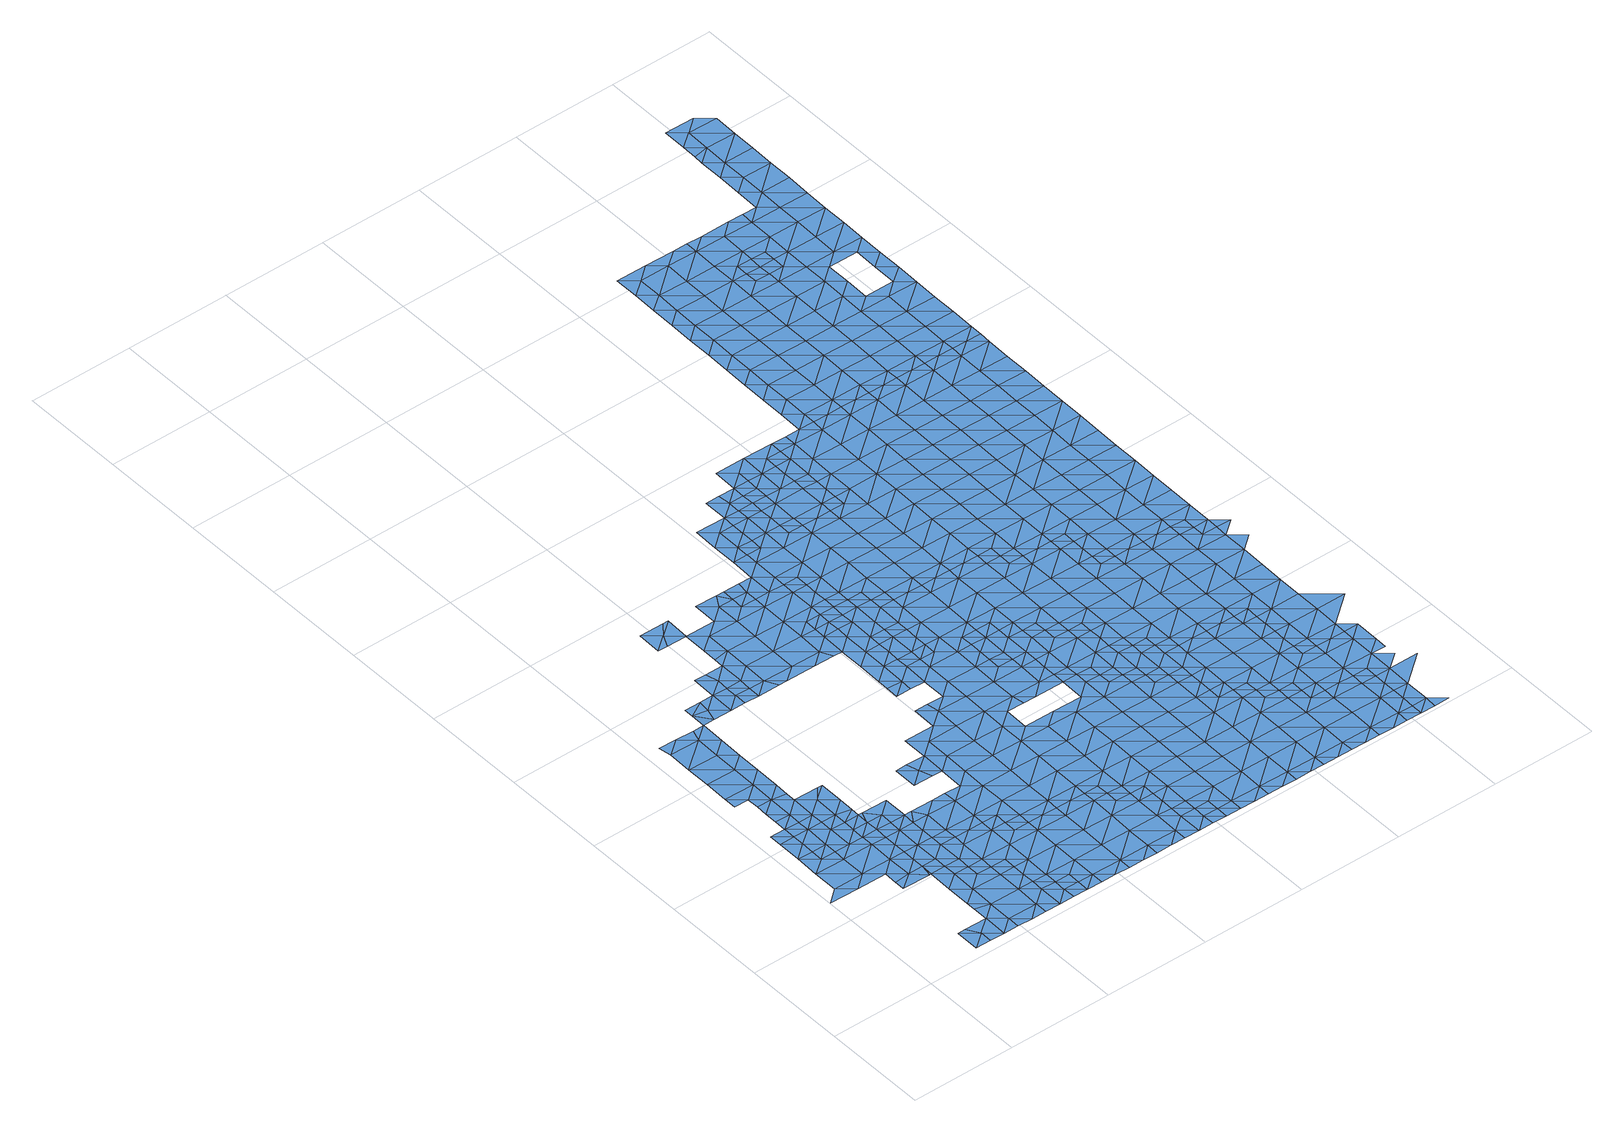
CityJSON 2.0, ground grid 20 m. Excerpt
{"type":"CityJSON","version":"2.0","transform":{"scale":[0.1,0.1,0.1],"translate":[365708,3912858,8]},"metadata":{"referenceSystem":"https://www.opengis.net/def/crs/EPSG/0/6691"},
"CityObjects":{
"waterbody1":{"type":"WaterBody","attributes":{"name":"9","class":"1140","function":"1","WaterBodyRiverFloodingRiskAttribute.description":"5","WaterBodyRiverFloodingRiskAttribute.rankOrg":"1","WaterBodyRiverFloodingRiskAttribute.adminType":"2","WaterBodyRiverFloodingRiskAttribute.scale":"L1"},"geometry":[{"type":"MultiSurface","lod":"1","boundaries":[[[0,1,2]],[[3,4,0]],[[2,3,0]],[[5,6,4]],[[7,5,4]],[[8,3,2]],[[9,10,6]],[[6,5,9]],[[7,4,3]],[[11,6,10]],[[12,13,11]],[[12,11,10]],[[14,5,7]],[[15,13,12]],[[16,17,18]],[[8,19,3]],[[18,17,8]],[[19,20,3]],[[14,7,21]],[[22,23,24]],[[16,25,17]],[[7,3,20]],[[19,8,17]],[[26,15,27]],[[28,26,27]],[[15,29,27]],[[23,30,24]],[[27,31,28]],[[21,7,20]],[[32,28,31]],[[33,17,25]],[[23,32,31]],[[29,34,27]],[[35,24,30]],[[19,17,36]],[[36,17,33]],[[25,37,33]],[[31,30,23]],[[35,38,39]],[[40,21,20]],[[36,41,19]],[[41,42,19]],[[19,42,20]],[[27,43,31]],[[43,27,34]],[[44,40,20]],[[38,35,30]],[[45,46,34]],[[45,47,46]],[[48,49,50]],[[51,30,31]],[[46,47,52]],[[53,31,43]],[[20,42,44]],[[54,55,39]],[[54,39,38]],[[56,40,44]],[[31,53,51]],[[57,34,46]],[[48,39,55]],[[43,34,57]],[[52,58,46]],[[48,55,49]],[[59,30,51]],[[38,30,59]],[[60,57,46]],[[58,52,61]],[[58,60,46]],[[62,43,57]],[[59,63,38]],[[54,38,63]],[[60,64,57]],[[49,55,65]],[[66,54,63]],[[55,54,66]],[[62,57,64]],[[67,55,66]],[[65,55,67]]]}]},
"waterbody2":{"type":"WaterBody","attributes":{"name":"9","class":"1140","function":"1","WaterBodyRiverFloodingRiskAttribute.description":"5","WaterBodyRiverFloodingRiskAttribute.rankOrg":"2","WaterBodyRiverFloodingRiskAttribute.adminType":"2","WaterBodyRiverFloodingRiskAttribute.scale":"L1"},"geometry":[{"type":"MultiSurface","lod":"1","boundaries":[[[68,10,69]],[[70,40,56]],[[71,40,70]],[[69,21,47]],[[10,9,69]],[[71,21,40]],[[70,61,71]],[[52,47,71]],[[68,69,47]],[[5,14,69]],[[61,52,71]],[[47,21,71]],[[10,68,12]],[[9,5,69]],[[45,34,68]],[[68,34,29]],[[12,68,15]],[[29,15,68]],[[14,21,69]],[[68,47,45]]]}]},
"waterbody3":{"type":"WaterBody","attributes":{"name":"9","class":"1140","function":"1","WaterBodyRiverFloodingRiskAttribute.description":"5","WaterBodyRiverFloodingRiskAttribute.rankOrg":"1","WaterBodyRiverFloodingRiskAttribute.adminType":"2","WaterBodyRiverFloodingRiskAttribute.scale":"L1"},"geometry":[{"type":"MultiSurface","lod":"1","boundaries":[[[72,73,74]],[[73,75,74]],[[76,77,78]],[[79,75,73]],[[75,80,74]],[[80,81,74]],[[82,81,80]],[[82,83,81]],[[82,37,83]],[[84,37,82]],[[82,80,85]],[[86,72,74]],[[81,86,74]],[[81,83,87]],[[85,84,82]],[[88,89,90]],[[89,91,90]],[[91,92,90]],[[93,94,92]],[[93,95,94]],[[96,97,95]],[[96,98,97]],[[99,100,98]],[[99,101,100]],[[101,76,100]],[[102,84,85]],[[103,104,87]],[[103,105,104]],[[104,81,87]],[[81,104,86]],[[106,107,86]],[[106,86,97]],[[97,86,104]],[[104,94,97]],[[94,104,105]],[[92,105,90]],[[108,90,105]],[[108,88,90]],[[94,105,92]],[[95,97,94]],[[98,106,97]],[[100,106,98]],[[76,78,100]],[[78,106,100]],[[107,72,86]]]}]},
"waterbody4":{"type":"WaterBody","attributes":{"name":"9","class":"1140","function":"1","WaterBodyRiverFloodingRiskAttribute.description":"5","WaterBodyRiverFloodingRiskAttribute.rankOrg":"1","WaterBodyRiverFloodingRiskAttribute.adminType":"2","WaterBodyRiverFloodingRiskAttribute.scale":"L1"},"geometry":[{"type":"MultiSurface","lod":"1","boundaries":[[[109,110,111]],[[110,70,111]],[[70,110,61]],[[111,56,112]],[[111,70,56]],[[113,109,111]],[[112,113,111]]]}]},
"waterbody5":{"type":"WaterBody","attributes":{"name":"9","class":"1140","function":"1","WaterBodyRiverFloodingRiskAttribute.description":"5","WaterBodyRiverFloodingRiskAttribute.rankOrg":"1","WaterBodyRiverFloodingRiskAttribute.adminType":"2","WaterBodyRiverFloodingRiskAttribute.scale":"L1"},"geometry":[{"type":"MultiSurface","lod":"1","boundaries":[[[114,115,116]],[[115,117,118]],[[119,120,118]],[[115,114,117]],[[117,119,118]],[[121,113,120]],[[119,121,120]],[[114,122,117]],[[119,123,121]],[[124,117,122]],[[119,117,125]],[[122,126,124]],[[125,117,124]],[[119,125,123]],[[126,127,124]],[[125,128,123]],[[129,130,131]],[[129,132,127]],[[133,124,127]],[[134,135,136]],[[137,138,139]],[[129,131,132]],[[128,125,140]],[[138,141,139]],[[134,142,135]],[[135,143,136]],[[137,139,144]],[[125,124,145]],[[133,127,132]],[[131,146,132]],[[125,145,140]],[[147,139,141]],[[124,133,145]],[[142,148,135]],[[139,149,144]],[[147,149,139]],[[132,150,133]],[[143,135,151]],[[151,135,148]],[[152,148,153]],[[147,140,154]],[[155,152,156]],[[153,156,152]],[[140,145,154]],[[132,146,150]],[[133,157,145]],[[150,157,133]],[[148,158,151]],[[150,146,159]],[[149,147,160]],[[158,148,152]],[[147,154,160]],[[151,161,162]],[[149,163,164]],[[157,165,145]],[[158,161,151]],[[163,149,160]],[[162,161,166]],[[152,155,167]],[[159,168,150]],[[154,145,165]],[[169,158,152]],[[167,169,152]],[[161,170,166]],[[160,154,171]],[[172,166,170]],[[171,154,165]],[[173,161,158]],[[160,174,163]],[[175,150,168]],[[164,163,176]],[[177,175,168]],[[178,170,161]],[[179,172,170]],[[157,150,180]],[[173,158,169]],[[160,171,174]],[[167,181,169]],[[180,150,175]],[[176,163,182]],[[165,157,183]],[[165,184,171]],[[178,161,173]],[[163,174,182]],[[177,185,175]],[[157,180,183]],[[186,173,169]],[[187,170,178]],[[179,170,187]],[[188,176,189]],[[190,180,175]],[[176,182,189]],[[184,165,183]],[[191,192,193]],[[194,185,191]],[[195,182,174]],[[169,181,186]],[[190,175,185]],[[174,171,196]],[[197,178,173]],[[198,188,189]],[[179,199,200]],[[201,186,181]],[[191,193,194]],[[196,171,184]],[[196,195,174]],[[179,187,199]],[[202,173,186]],[[190,185,194]],[[203,198,189]],[[204,187,178]],[[205,206,207]],[[205,208,206]],[[193,209,194]],[[183,180,210]],[[211,199,187]],[[189,182,195]],[[208,212,206]],[[210,180,190]],[[213,214,215]],[[183,216,184]],[[197,173,202]],[[200,199,217]],[[218,186,201]],[[207,219,220]],[[221,213,222]],[[204,211,187]],[[223,202,186]],[[184,224,196]],[[213,215,222]],[[225,217,199]],[[218,223,186]],[[207,206,219]],[[212,226,206]],[[216,183,210]],[[227,209,228]],[[204,178,197]],[[229,189,195]],[[230,194,209]],[[194,231,190]],[[203,189,229]],[[228,221,227]],[[199,211,225]],[[232,195,196]],[[221,222,227]],[[224,232,196]],[[233,219,206]],[[215,234,222]],[[230,231,194]],[[226,233,206]],[[218,220,235]],[[220,219,235]],[[236,237,202]],[[238,210,190]],[[217,225,239]],[[236,202,223]],[[240,223,218]],[[224,184,241]],[[235,240,218]],[[230,209,227]],[[184,216,241]],[[197,202,237]],[[242,243,244]],[[245,203,229]],[[246,227,222]],[[247,211,204]],[[226,203,245]],[[231,238,190]],[[234,246,222]],[[248,219,233]],[[249,216,210]],[[243,250,234]],[[195,251,229]],[[235,219,252]],[[251,195,232]],[[252,219,248]],[[253,204,197]],[[254,223,240]],[[255,226,245]],[[256,230,227]],[[233,226,255]],[[243,242,250]],[[204,257,247]],[[250,246,234]],[[258,259,235]],[[260,241,216]],[[235,252,258]],[[229,261,245]],[[197,237,262]],[[240,235,259]],[[263,251,232]],[[224,241,264]],[[265,233,255]],[[253,257,204]],[[242,266,250]],[[267,231,230]],[[249,210,238]],[[256,227,246]],[[262,237,268]],[[253,197,262]],[[261,229,251]],[[254,240,269]],[[245,270,255]],[[240,259,269]],[[255,271,265]],[[266,272,250]],[[260,216,249]],[[267,230,256]],[[231,273,238]],[[250,274,246]],[[270,245,261]],[[264,241,260]],[[267,273,231]],[[251,263,275]],[[262,268,276]],[[274,256,246]],[[277,257,253]],[[278,249,238]],[[269,259,279]],[[279,259,280]],[[281,272,266]],[[282,283,262]],[[282,262,276]],[[284,255,270]],[[273,278,238]],[[271,255,284]],[[253,262,283]],[[285,277,253]],[[286,287,276]],[[288,267,256]],[[287,269,279]],[[286,269,287]],[[289,260,249]],[[261,290,270]],[[291,264,260]],[[250,272,274]],[[261,251,292]],[[251,275,292]],[[280,293,279]],[[253,283,285]],[[294,295,296]],[[297,276,287]],[[295,271,284]],[[281,298,272]],[[294,271,295]],[[277,285,299]],[[300,301,270]],[[270,301,284]],[[288,256,274]],[[261,302,290]],[[279,303,287]],[[267,304,273]],[[289,249,278]],[[270,290,300]],[[303,279,293]],[[288,304,267]],[[305,291,260]],[[289,305,260]],[[275,306,292]],[[261,292,302]],[[307,297,287]],[[308,309,293]],[[309,296,295]],[[308,296,309]],[[298,310,272]],[[311,312,284]],[[273,313,278]],[[307,287,303]],[[284,301,311]],[[307,314,297]],[[295,284,312]],[[315,290,302]],[[293,316,303]],[[316,293,309]],[[317,318,292]],[[292,318,302]],[[317,292,306]],[[278,319,289]],[[274,272,320]],[[274,321,288]],[[273,304,313]],[[295,322,309]],[[323,291,305]],[[324,303,316]],[[306,291,323]],[[298,325,310]],[[320,272,310]],[[321,304,288]],[[326,327,302]],[[326,302,318]],[[315,302,327]],[[289,328,305]],[[295,312,322]],[[278,313,319]],[[309,329,316]],[[330,306,323]],[[331,323,305]],[[325,332,310]],[[316,333,324]],[[274,320,321]],[[312,334,322]],[[321,335,304]],[[336,331,305]],[[337,330,323]],[[289,319,328]],[[309,322,329]],[[332,338,310]],[[323,331,337]],[[334,339,322]],[[316,340,333]],[[313,304,341]],[[305,328,336]],[[342,330,337]],[[316,329,340]],[[319,313,341]],[[320,343,321]],[[304,335,341]],[[319,344,328]],[[320,310,343]],[[345,329,322]],[[346,331,336]],[[347,339,348]],[[349,336,328]],[[350,333,340]],[[348,351,347]],[[332,352,338]],[[343,310,338]],[[347,351,353]],[[344,319,341]],[[354,345,322]],[[322,339,354]],[[343,355,321]],[[356,349,328]],[[357,346,336]],[[344,356,328]],[[358,340,329]],[[349,357,336]],[[359,350,340]],[[352,360,338]],[[339,347,354]],[[357,361,346]],[[353,362,347]],[[363,341,335]],[[345,358,329]],[[335,321,364]],[[365,344,341]],[[360,366,338]],[[367,343,338]],[[368,369,370]],[[321,355,364]],[[340,358,359]],[[362,371,347]],[[363,365,341]],[[347,371,354]],[[372,349,356]],[[366,367,338]],[[373,374,344]],[[344,374,356]],[[363,335,364]],[[362,370,375]],[[344,365,373]],[[376,366,360]],[[370,369,375]],[[377,372,356]],[[375,371,362]],[[378,359,358]],[[355,343,367]],[[379,380,381]],[[356,374,377]],[[369,382,375]],[[355,383,364]],[[345,354,384]],[[385,365,363]],[[386,387,381]],[[388,372,377]],[[354,371,384]],[[384,389,345]],[[376,390,366]],[[363,364,391]],[[381,380,386]],[[358,345,389]],[[392,385,363]],[[355,367,383]],[[378,358,393]],[[375,394,371]],[[395,396,382]],[[394,375,382]],[[395,387,396]],[[397,367,366]],[[387,386,396]],[[363,391,392]],[[392,398,385]],[[380,399,386]],[[358,400,393]],[[391,364,401]],[[397,366,390]],[[364,383,401]],[[371,402,384]],[[394,382,396]],[[358,389,400]],[[386,403,396]],[[402,371,394]],[[404,391,401]],[[405,406,407]],[[408,389,384]],[[405,409,399]],[[403,386,399]],[[410,393,400]],[[390,411,397]],[[383,367,412]],[[412,367,397]],[[401,383,413]],[[405,407,409]],[[414,404,401]],[[415,384,402]],[[400,389,416]],[[403,417,396]],[[418,410,400]],[[403,399,409]],[[411,419,397]],[[414,401,413]],[[407,420,409]],[[394,396,417]],[[413,383,421]],[[383,412,421]],[[400,416,418]],[[422,404,414]],[[384,415,408]],[[416,389,408]],[[417,423,394]],[[410,418,424]],[[419,425,397]],[[402,394,423]],[[426,403,409]],[[397,427,412]],[[428,413,421]],[[429,409,420]],[[423,430,402]],[[431,416,408]],[[427,421,412]],[[415,402,430]],[[403,426,417]],[[430,432,415]],[[415,433,408]],[[434,431,408]],[[419,435,425]],[[428,421,436]],[[420,437,429]],[[397,425,427]],[[432,433,415]],[[409,429,426]],[[438,423,417]],[[433,434,408]],[[435,439,425]],[[437,440,429]],[[441,421,427]],[[436,421,441]],[[442,417,426]],[[423,438,430]],[[443,427,425]],[[444,443,425]],[[445,432,430]],[[444,425,439]],[[417,442,438]],[[446,436,441]],[[443,447,427]],[[448,445,430]],[[438,448,430]],[[447,449,427]],[[450,434,433]],[[445,451,432]],[[452,433,432]],[[426,429,453]],[[451,452,432]],[[441,427,449]],[[429,440,453]],[[454,446,441]],[[455,453,440]],[[453,456,426]],[[457,450,433]],[[452,457,433]],[[454,441,449]],[[458,459,460]],[[442,426,456]],[[457,461,450]],[[462,446,454]],[[456,463,442]],[[464,445,448]],[[465,460,466]],[[455,467,453]],[[460,459,466]],[[468,469,470]],[[470,465,468]],[[438,442,471]],[[465,466,468]],[[459,472,466]],[[473,456,453]],[[471,442,463]],[[448,438,471]],[[464,448,474]],[[475,467,476]],[[475,469,468]],[[476,469,475]],[[472,477,466]],[[453,467,473]],[[448,478,474]],[[479,468,466]],[[480,463,456]],[[448,471,478]],[[467,475,473]],[[481,480,456]],[[480,471,463]],[[468,479,475]],[[456,473,481]],[[482,474,478]],[[477,472,483]],[[479,466,477]],[[484,478,471]],[[485,473,475]],[[486,482,478]],[[483,487,477]],[[473,485,481]],[[484,471,480]],[[475,479,488]],[[475,488,485]],[[489,478,484]],[[477,490,479]],[[486,478,489]],[[485,491,481]],[[481,492,480]],[[479,490,488]],[[480,492,484]],[[493,486,489]],[[484,494,489]],[[481,491,492]],[[495,493,489]],[[492,496,484]],[[494,495,489]],[[484,496,494]],[[495,497,493]],[[498,494,496]],[[492,499,496]],[[496,500,498]]]}]},
"waterbody6":{"type":"WaterBody","attributes":{"name":"9","class":"1140","function":"1","WaterBodyRiverFloodingRiskAttribute.description":"5","WaterBodyRiverFloodingRiskAttribute.rankOrg":"1","WaterBodyRiverFloodingRiskAttribute.adminType":"2","WaterBodyRiverFloodingRiskAttribute.scale":"L1"},"geometry":[{"type":"MultiSurface","lod":"1","boundaries":[[[501,502,503]],[[504,505,506]],[[503,502,134]],[[505,503,134]],[[501,504,67]],[[501,503,504]],[[504,503,505]]]}]},
"waterbody7":{"type":"WaterBody","attributes":{"name":"9","class":"1140","function":"1","WaterBodyRiverFloodingRiskAttribute.description":"5","WaterBodyRiverFloodingRiskAttribute.rankOrg":"2","WaterBodyRiverFloodingRiskAttribute.adminType":"2","WaterBodyRiverFloodingRiskAttribute.scale":"L1"},"geometry":[{"type":"MultiSurface","lod":"1","boundaries":[[[156,153,507]],[[142,507,153]],[[142,134,507]],[[508,507,502]],[[508,156,507]],[[134,502,507]],[[148,142,153]]]}]},
"waterbody8":{"type":"WaterBody","attributes":{"name":"9","class":"1140","function":"1","WaterBodyRiverFloodingRiskAttribute.description":"5","WaterBodyRiverFloodingRiskAttribute.rankOrg":"2","WaterBodyRiverFloodingRiskAttribute.adminType":"2","WaterBodyRiverFloodingRiskAttribute.scale":"L1"},"geometry":[{"type":"MultiSurface","lod":"1","boundaries":[[[130,509,510]],[[131,130,510]],[[75,79,511]],[[509,511,79]],[[512,127,126]],[[126,122,512]],[[114,116,513]],[[84,33,37]],[[33,84,514]],[[511,102,85]],[[107,515,72]],[[107,78,515]],[[78,107,106]],[[78,77,515]],[[77,516,515]],[[517,516,77]],[[516,517,518]],[[519,516,518]],[[520,516,519]],[[520,519,521]],[[520,521,510]],[[522,520,510]],[[515,520,522]],[[523,519,518]],[[524,519,523]],[[524,523,525]],[[525,523,526]],[[527,526,523]],[[528,526,527]],[[529,528,527]],[[526,214,525]],[[213,525,214]],[[530,525,221]],[[215,214,531]],[[243,215,531]],[[524,525,530]],[[523,518,527]],[[532,527,518]],[[533,532,518]],[[515,516,520]],[[515,522,72]],[[73,72,522]],[[85,80,75]],[[522,79,73]],[[85,75,511]],[[509,79,522]],[[509,522,510]],[[512,130,129]],[[131,510,146]],[[146,510,534]],[[510,521,534]],[[521,519,524]],[[192,524,530]],[[193,192,530]],[[530,221,228]],[[185,177,191]],[[177,168,535]],[[243,234,215]],[[536,531,214]],[[536,214,526]],[[532,529,527]],[[76,517,77]],[[513,116,102]],[[102,116,514]],[[116,537,514]],[[514,537,36]],[[41,36,537]],[[120,113,538]],[[538,113,112]],[[112,56,538]],[[118,120,538]],[[537,118,538]],[[42,537,538]],[[76,101,517]],[[539,526,528]],[[539,536,526]],[[129,127,512]],[[159,146,534]],[[168,159,534]],[[535,168,534]],[[535,534,521]],[[535,521,524]],[[535,524,192]],[[191,177,535]],[[191,535,192]],[[209,193,530]],[[228,209,530]],[[213,221,525]],[[513,512,122]],[[511,512,513]],[[509,512,511]],[[512,509,130]],[[44,538,56]],[[44,42,538]],[[41,537,42]],[[36,33,514]],[[84,102,514]],[[511,513,102]],[[122,114,513]],[[537,116,115]],[[115,118,537]],[[243,531,244]],[[540,533,518]],[[540,518,517]],[[541,517,101]],[[541,540,517]],[[542,531,536]],[[542,244,531]]]}]},
"waterbody9":{"type":"WaterBody","attributes":{"name":"9","class":"1140","function":"1","WaterBodyRiverFloodingRiskAttribute.description":"5","WaterBodyRiverFloodingRiskAttribute.rankOrg":"1","WaterBodyRiverFloodingRiskAttribute.adminType":"2","WaterBodyRiverFloodingRiskAttribute.scale":"L1"},"geometry":[{"type":"MultiSurface","lod":"1","boundaries":[[[543,544,545]],[[544,543,546]],[[547,543,548]],[[548,543,545]],[[172,543,547]],[[172,546,543]]]}]},
"waterbody10":{"type":"WaterBody","attributes":{"name":"9","class":"1140","function":"1","WaterBodyRiverFloodingRiskAttribute.description":"5","WaterBodyRiverFloodingRiskAttribute.rankOrg":"2","WaterBodyRiverFloodingRiskAttribute.adminType":"2","WaterBodyRiverFloodingRiskAttribute.scale":"L1"},"geometry":[{"type":"MultiSurface","lod":"1","boundaries":[[[549,225,211]],[[225,549,239]],[[211,247,549]],[[239,549,550]],[[247,257,549]],[[551,550,549]],[[257,551,549]],[[277,552,257]],[[551,257,552]],[[553,554,551]],[[552,553,551]],[[277,299,552]],[[282,276,297]],[[555,554,553]],[[283,282,556]],[[282,297,556]],[[285,283,557]],[[290,315,300]],[[283,556,557]],[[299,285,557]],[[297,314,556]],[[553,552,558]],[[552,299,558]],[[555,553,559]],[[300,560,301]],[[299,557,558]],[[300,315,560]],[[561,557,556]],[[562,553,558]],[[307,303,324]],[[311,563,312]],[[559,553,562]],[[311,301,563]],[[307,564,314]],[[565,556,314]],[[330,317,306]],[[301,560,563]],[[315,327,560]],[[307,324,564]],[[317,566,318]],[[334,312,563]],[[557,567,558]],[[327,351,560]],[[565,314,564]],[[568,569,570]],[[569,559,562]],[[568,559,569]],[[317,330,566]],[[324,333,564]],[[563,560,351]],[[556,565,561]],[[339,334,563]],[[571,318,566]],[[326,318,571]],[[558,572,562]],[[573,574,575]],[[327,326,571]],[[576,569,562]],[[348,339,563]],[[330,342,566]],[[573,570,574]],[[348,563,351]],[[570,569,574]],[[571,577,327]],[[333,578,564]],[[564,578,565]],[[557,561,567]],[[572,576,562]],[[351,327,577]],[[346,337,331]],[[579,575,574]],[[580,581,569]],[[572,558,567]],[[569,576,580]],[[337,582,342]],[[583,566,342]],[[565,584,561]],[[353,351,577]],[[574,569,581]],[[578,584,565]],[[585,579,574]],[[571,368,577]],[[581,585,574]],[[583,586,566]],[[337,346,582]],[[333,350,578]],[[370,353,577]],[[571,566,586]],[[561,587,567]],[[583,342,582]],[[368,370,577]],[[584,587,561]],[[588,576,572]],[[589,579,585]],[[346,361,582]],[[571,586,368]],[[370,362,353]],[[350,359,578]],[[567,590,572]],[[361,379,582]],[[587,590,567]],[[372,357,349]],[[582,379,583]],[[572,591,588]],[[592,593,589]],[[594,361,357]],[[369,368,586]],[[387,586,583]],[[595,578,359]],[[596,591,572]],[[597,598,593]],[[590,596,572]],[[381,387,583]],[[592,597,593]],[[357,372,594]],[[583,379,381]],[[594,599,361]],[[584,578,595]],[[600,587,584]],[[361,599,379]],[[395,369,586]],[[601,598,597]],[[372,388,594]],[[586,387,395]],[[359,378,595]],[[373,602,374]],[[592,603,597]],[[380,379,599]],[[373,365,602]],[[382,369,395]],[[584,595,600]],[[604,591,596]],[[365,385,602]],[[406,594,388]],[[603,605,597]],[[378,393,595]],[[599,594,406]],[[590,587,606]],[[607,596,590]],[[405,380,599]],[[377,374,608]],[[601,597,605]],[[406,405,599]],[[587,600,606]],[[374,602,608]],[[388,377,608]],[[385,398,602]],[[405,399,380]],[[604,596,609]],[[610,388,608]],[[406,388,610]],[[590,606,607]],[[611,608,602]],[[605,603,612]],[[392,391,404]],[[595,393,613]],[[596,614,609]],[[392,615,398]],[[611,602,398]],[[603,616,612]],[[407,406,610]],[[600,595,617]],[[596,607,614]],[[618,610,608]],[[619,605,612]],[[392,404,615]],[[393,410,613]],[[617,595,613]],[[611,618,608]],[[616,620,612]],[[420,407,610]],[[611,398,615]],[[606,600,621]],[[404,422,615]],[[622,623,624]],[[625,619,612]],[[622,609,623]],[[410,424,613]],[[609,614,623]],[[621,600,617]],[[625,612,620]],[[607,606,626]],[[627,628,620]],[[610,629,420]],[[628,624,623]],[[627,624,628]],[[626,606,621]],[[630,615,422]],[[615,631,611]],[[610,618,629]],[[414,413,632]],[[418,416,431]],[[632,413,428]],[[422,414,632]],[[620,633,625]],[[614,607,634]],[[633,620,628]],[[424,418,635]],[[611,631,618]],[[617,613,636]],[[418,431,635]],[[634,607,626]],[[613,424,636]],[[637,638,625]],[[437,420,629]],[[630,422,632]],[[428,436,632]],[[623,614,639]],[[631,615,630]],[[638,637,640]],[[424,635,636]],[[431,434,635]],[[618,641,629]],[[621,617,642]],[[625,633,637]],[[639,614,634]],[[628,623,639]],[[642,617,636]],[[643,630,632]],[[644,640,637]],[[437,629,440]],[[626,621,645]],[[646,440,629]],[[633,628,647]],[[618,631,641]],[[645,621,642]],[[648,635,434]],[[635,649,636]],[[630,458,631]],[[628,639,647]],[[632,436,643]],[[646,629,641]],[[648,649,635]],[[649,642,636]],[[634,626,650]],[[643,651,630]],[[650,626,645]],[[450,648,434]],[[644,637,652]],[[643,436,446]],[[460,465,631]],[[630,651,458]],[[460,631,458]],[[633,647,653]],[[637,633,654]],[[655,656,439]],[[656,443,444]],[[641,631,465]],[[657,645,642]],[[639,634,658]],[[444,439,656]],[[654,633,653]],[[455,440,646]],[[469,646,641]],[[658,634,650]],[[649,657,642]],[[470,469,641]],[[446,462,643]],[[652,637,654]],[[464,451,445]],[[656,659,443]],[[641,465,470]],[[450,461,648]],[[660,650,645]],[[459,458,651]],[[447,443,659]],[[467,455,646]],[[661,452,451]],[[662,639,658]],[[449,447,659]],[[655,663,656]],[[657,660,645]],[[476,467,646]],[[647,639,664]],[[476,646,469]],[[665,652,654]],[[666,462,454]],[[451,464,661]],[[461,667,648]],[[668,658,650]],[[669,643,462]],[[643,670,651]],[[664,639,662]],[[661,671,452]],[[666,449,659]],[[454,449,666]],[[651,472,459]],[[671,461,457]],[[648,672,649]],[[457,452,671]],[[660,668,650]],[[653,647,673]],[[674,665,654]],[[464,474,661]],[[675,662,658]],[[673,647,664]],[[671,667,461]],[[669,462,666]],[[649,672,657]],[[654,653,676]],[[643,669,670]],[[472,651,670]],[[659,677,666]],[[678,664,662]],[[676,653,673]],[[679,669,666]],[[648,667,672]],[[675,658,668]],[[672,680,657]],[[657,681,660]],[[674,654,676]],[[671,661,682]],[[661,474,682]],[[681,668,660]],[[483,472,670]],[[683,673,664]],[[678,662,675]],[[684,685,669]],[[669,685,670]],[[686,674,676]],[[474,482,682]],[[667,671,687]],[[688,675,668]],[[657,680,681]],[[685,487,670]],[[683,664,678]],[[671,682,687]],[[689,676,673]],[[681,688,668]],[[483,670,487]],[[482,486,682]],[[672,667,690]],[[686,676,691]],[[692,673,683]],[[667,687,690]],[[688,693,675]],[[689,691,676]],[[694,687,682]],[[680,672,695]],[[678,675,693]],[[689,673,692]],[[694,682,486]],[[672,690,695]],[[693,696,678]],[[683,678,696]],[[697,690,687]],[[680,695,698]],[[681,680,699]],[[700,691,689]],[[694,486,493]],[[701,697,687]],[[697,695,690]],[[702,693,688]],[[701,687,694]],[[692,683,703]],[[680,698,699]],[[703,683,696]],[[688,681,702]],[[692,704,689]],[[493,497,694]],[[705,696,693]],[[706,704,692]],[[681,699,702]],[[700,689,707]],[[706,692,703]],[[698,695,708]],[[497,709,694]],[[710,703,696]],[[694,709,701]],[[708,695,697]],[[689,704,707]],[[498,711,494]],[[711,497,495]],[[495,494,711]],[[693,702,705]],[[705,710,696]],[[699,698,712]],[[711,709,497]],[[713,706,703]],[[712,698,708]],[[714,702,699]],[[709,715,701]],[[701,716,697]],[[710,713,703]],[[717,707,704]],[[498,500,711]],[[715,716,701]],[[718,699,712]],[[702,714,705]],[[697,719,708]],[[706,720,704]],[[716,719,697]],[[721,720,706]],[[699,718,714]],[[717,704,722]],[[705,723,710]],[[721,706,713]],[[712,708,719]],[[710,724,713]],[[719,725,712]],[[705,714,723]],[[722,704,720]],[[718,712,725]],[[726,714,718]],[[713,727,721]],[[725,728,718]],[[710,723,724]],[[724,727,713]],[[729,722,720]],[[730,723,714]],[[727,731,721]],[[726,718,728]],[[729,720,732]],[[723,730,724]],[[733,732,720]],[[720,721,733]],[[714,726,730]],[[724,734,727]],[[721,731,733]],[[727,735,731]],[[724,730,734]],[[736,732,733]],[[737,733,731]],[[727,734,735]],[[733,738,736]],[[731,735,739]],[[737,731,739]],[[733,737,738]],[[740,738,737]]]}]},
"waterbody11":{"type":"WaterBody","attributes":{"name":"9","class":"1140","function":"1","WaterBodyRiverFloodingRiskAttribute.description":"5","WaterBodyRiverFloodingRiskAttribute.rankOrg":"2","WaterBodyRiverFloodingRiskAttribute.adminType":"2","WaterBodyRiverFloodingRiskAttribute.scale":"L1"},"geometry":[{"type":"MultiSurface","lod":"1","boundaries":[[[254,269,741]],[[268,236,741]],[[286,268,741]],[[268,286,276]],[[741,269,286]],[[237,236,268]],[[741,223,254]],[[236,223,741]]]}]},
"waterbody12":{"type":"WaterBody","attributes":{"name":"9","class":"1140","function":"1","WaterBodyRiverFloodingRiskAttribute.description":"5","WaterBodyRiverFloodingRiskAttribute.rankOrg":"2","WaterBodyRiverFloodingRiskAttribute.adminType":"2","WaterBodyRiverFloodingRiskAttribute.scale":"L1"},"geometry":[{"type":"MultiSurface","lod":"1","boundaries":[[[280,259,742]],[[258,252,742]],[[252,743,742]],[[252,248,743]],[[248,233,265]],[[248,265,743]],[[265,294,743]],[[294,265,271]],[[308,742,296]],[[296,742,743]],[[308,293,280]],[[280,742,308]],[[296,743,294]],[[259,258,742]]]}]},
"waterbody13":{"type":"WaterBody","attributes":{"name":"9","class":"1140","function":"1","WaterBodyRiverFloodingRiskAttribute.description":"5","WaterBodyRiverFloodingRiskAttribute.rankOrg":"1","WaterBodyRiverFloodingRiskAttribute.adminType":"2","WaterBodyRiverFloodingRiskAttribute.scale":"L1"},"geometry":[{"type":"MultiSurface","lod":"1","boundaries":[[[573,575,744]],[[745,744,575]],[[554,746,747]],[[747,746,744]],[[746,570,744]],[[568,570,746]],[[555,559,746]],[[745,747,744]],[[744,570,573]],[[746,559,568]],[[555,746,554]]]}]},
"waterbody14":{"type":"WaterBody","attributes":{"name":"9","class":"1140","function":"1","WaterBodyRiverFloodingRiskAttribute.description":"5","WaterBodyRiverFloodingRiskAttribute.rankOrg":"1","WaterBodyRiverFloodingRiskAttribute.adminType":"2","WaterBodyRiverFloodingRiskAttribute.scale":"L1"},"geometry":[{"type":"MultiSurface","lod":"1","boundaries":[[[593,748,589]],[[593,598,748]],[[579,589,748]],[[748,749,575]],[[748,750,749]],[[748,598,750]],[[579,748,575]]]}]},
"waterbody15":{"type":"WaterBody","attributes":{"name":"9","class":"1140","function":"1","WaterBodyRiverFloodingRiskAttribute.description":"5","WaterBodyRiverFloodingRiskAttribute.rankOrg":"1","WaterBodyRiverFloodingRiskAttribute.adminType":"2","WaterBodyRiverFloodingRiskAttribute.scale":"L1"},"geometry":[{"type":"MultiSurface","lod":"1","boundaries":[[[751,624,752]],[[753,751,754]],[[754,585,581]],[[616,603,752]],[[754,752,603]],[[751,752,754]],[[580,588,753]],[[622,624,751]],[[588,591,753]],[[591,751,753]],[[604,751,591]],[[604,609,751]],[[751,609,622]],[[588,580,576]],[[581,580,753]],[[753,754,581]],[[627,616,752]],[[754,603,592]],[[620,616,627]],[[627,752,624]],[[592,589,754]],[[585,754,589]]]}]},
"waterbody16":{"type":"WaterBody","attributes":{"name":"9","class":"1140","function":"1","WaterBodyRiverFloodingRiskAttribute.description":"5","WaterBodyRiverFloodingRiskAttribute.rankOrg":"1","WaterBodyRiverFloodingRiskAttribute.adminType":"2","WaterBodyRiverFloodingRiskAttribute.scale":"L1"},"geometry":[{"type":"MultiSurface","lod":"1","boundaries":[[[755,605,756]],[[601,755,598]],[[756,757,755]],[[638,758,625]],[[638,640,758]],[[640,756,758]],[[758,605,619]],[[619,625,758]],[[757,598,755]],[[601,605,755]],[[758,756,605]]]}]},
"waterbody17":{"type":"WaterBody","attributes":{"name":"9","class":"1140","function":"1","WaterBodyRiverFloodingRiskAttribute.description":"5","WaterBodyRiverFloodingRiskAttribute.rankOrg":"1","WaterBodyRiverFloodingRiskAttribute.adminType":"2","WaterBodyRiverFloodingRiskAttribute.scale":"L1"},"geometry":[{"type":"MultiSurface","lod":"1","boundaries":[[[652,759,760]],[[652,665,759]],[[761,762,760]],[[760,759,761]],[[665,674,759]],[[763,764,762]],[[763,762,761]],[[765,766,764]],[[763,765,764]],[[767,759,674]],[[761,759,767]],[[768,769,766]],[[765,768,766]],[[767,674,686]],[[763,761,770]],[[771,772,769]],[[768,771,769]],[[761,767,770]],[[686,691,767]],[[765,763,773]],[[774,768,765]],[[775,776,772]],[[763,770,773]],[[775,772,771]],[[777,771,768]],[[778,770,767]],[[775,779,776]],[[765,773,774]],[[776,779,780]],[[767,691,781]],[[782,773,770]],[[700,781,691]],[[771,783,775]],[[779,784,780]],[[768,774,777]],[[780,784,785]],[[778,782,770]],[[782,774,773]],[[767,781,778]],[[775,786,779]],[[771,777,783]],[[785,787,788]],[[700,707,781]],[[785,784,787]],[[774,789,777]],[[786,775,783]],[[779,790,784]],[[786,790,779]],[[791,778,781]],[[792,788,787]],[[789,774,782]],[[793,787,784]],[[789,794,777]],[[781,707,791]],[[783,777,794]],[[795,786,783]],[[778,796,782]],[[791,796,778]],[[794,795,783]],[[784,790,797]],[[707,717,791]],[[793,784,797]],[[787,793,792]],[[796,798,782]],[[717,722,791]],[[789,782,798]],[[799,800,786]],[[786,795,799]],[[790,786,800]],[[793,801,792]],[[794,789,802]],[[797,790,800]],[[789,798,802]],[[794,803,795]],[[796,791,804]],[[791,722,804]],[[805,803,794]],[[803,799,795]],[[806,807,797]],[[806,797,800]],[[794,802,805]],[[793,797,807]],[[808,800,799]],[[804,722,729]],[[798,796,809]],[[810,802,798]],[[809,796,804]],[[793,807,801]],[[811,808,799]],[[803,811,799]],[[729,732,804]],[[812,813,800]],[[800,813,806]],[[812,800,808]],[[798,809,810]],[[814,801,807]],[[815,816,802]],[[804,817,809]],[[813,818,806]],[[802,810,815]],[[805,802,816]],[[819,808,811]],[[820,810,809]],[[804,732,817]],[[807,806,818]],[[736,817,732]],[[814,807,821]],[[803,805,822]],[[823,821,807]],[[811,824,819]],[[825,815,810]],[[811,803,822]],[[813,826,818]],[[820,809,817]],[[805,816,822]],[[827,816,815]],[[807,818,823]],[[736,738,817]],[[811,828,824]],[[826,829,818]],[[825,810,820]],[[828,811,822]],[[830,827,815]],[[738,831,817]],[[832,816,827]],[[833,823,818]],[[817,831,820]],[[830,815,825]],[[824,834,835]],[[822,816,832]],[[835,834,829]],[[821,823,836]],[[824,828,834]],[[837,822,832]],[[820,838,825]],[[818,829,833]],[[828,822,837]],[[831,838,820]],[[738,740,831]],[[829,834,833]],[[839,834,828]],[[823,840,836]],[[837,839,828]],[[840,823,833]],[[838,841,825]],[[825,842,830]],[[827,830,843]],[[844,836,840]],[[845,839,837]],[[846,847,834]],[[847,840,833]],[[825,841,842]],[[843,830,842]],[[834,839,846]],[[833,834,847]],[[840,848,844]],[[849,843,850]],[[843,842,850]],[[840,851,848]],[[851,840,847]],[[852,849,850]],[[845,849,852]],[[839,845,853]],[[848,854,855]],[[846,839,856]],[[846,857,847]],[[854,848,851]],[[845,852,853]],[[857,851,847]],[[839,853,856]],[[858,859,855]],[[858,855,854]],[[860,854,851]],[[846,856,857]],[[857,860,851]],[[861,859,862]],[[859,858,862]],[[863,864,861]],[[862,863,861]],[[865,864,863]],[[866,867,854]],[[867,862,858]],[[866,854,860]],[[858,854,867]],[[868,865,863]],[[869,865,868]],[[867,870,862]],[[863,862,871]],[[869,868,872]],[[868,863,871]],[[862,870,871]],[[871,873,868]],[[872,868,873]]]}]},
"waterbody18":{"type":"WaterBody","attributes":{"name":"9","class":"1140","function":"1","WaterBodyRiverFloodingRiskAttribute.description":"5","WaterBodyRiverFloodingRiskAttribute.rankOrg":"2","WaterBodyRiverFloodingRiskAttribute.adminType":"2","WaterBodyRiverFloodingRiskAttribute.scale":"L1"},"geometry":[{"type":"MultiSurface","lod":"1","boundaries":[[[874,835,826]],[[874,824,835]],[[819,824,874]],[[812,874,813]],[[812,819,874]],[[826,813,874]],[[812,808,819]],[[829,826,835]]]}]}
},
"vertices":[
[29,275,9],[2,253,9],[57,252,9],[86,275,9],[29,322,9],[58,344,9],[30,368,9],[86,321,9],[114,251,9],[59,367,9],[59,391,9],[31,414,9],[59,414,9],[31,437,9],[87,344,9],[60,437,9],[113,205,10],[142,227,10],[113,224,10],[142,274,9],[143,320,9],[115,343,9],[33,530,9],[61,529,9],[33,553,9],[166,204,10],[60,460,9],[88,459,9],[60,483,9],[88,436,9],[90,552,9],[89,506,9],[61,506,9],[170,227,10],[116,436,9],[34,599,9],[170,250,10],[170,204,10],[90,598,9],[34,645,9],[143,343,9],[171,273,9],[171,296,9],[117,482,9],[171,319,9],[116,413,9],[144,412,9],[116,390,9],[35,691,9],[64,714,9],[31,715,9],[118,528,9],[144,389,9],[117,501,9],[91,644,9],[92,690,9],[172,343,9],[145,459,9],[173,406,9],[118,575,9],[173,435,9],[172,389,9],[163,481,9],[119,621,9],[174,481,9],[99,713,9],[120,667,9],[121,713,9],
[88,413,9],[87,367,9],[172,366,9],[144,366,9],
[282,110,10],[282,133,10],[254,133,10],[254,156,10],[338,40,10],[338,63,10],[310,63,10],[283,156,10],[226,157,10],[197,134,10],[198,180,10],[169,158,10],[198,204,10],[226,180,10],[253,87,10],[168,112,10],[111,66,10],[110,20,10],[139,43,10],[139,20,10],[167,19,10],[195,19,10],[196,42,10],[224,18,10],[252,18,10],[252,41,10],[281,17,10],[309,17,10],[309,40,10],[337,17,10],[227,203,10],[168,95,10],[196,88,10],[168,65,10],[281,64,10],[282,87,10],[125,66,10],
[229,388,9],[180,389,9],[201,365,9],[200,342,9],[229,342,9],
[256,249,10],[228,272,9],[227,249,10],[256,272,9],[228,296,9],[257,318,9],[228,319,9],[243,342,9],[284,248,10],[285,341,9],[313,271,9],[313,317,9],[312,248,10],[341,248,10],[311,341,9],[340,225,10],[340,201,10],[368,201,10],[369,224,10],[370,270,9],[178,759,10],[207,781,10],[179,805,10],[287,433,9],[286,387,9],[315,410,9],[342,340,9],[323,387,9],[206,758,10],[201,804,10],[308,433,9],[370,317,9],[397,201,10],[343,386,9],[235,758,10],[344,432,9],[426,223,10],[235,804,10],[263,734,10],[234,735,10],[371,363,9],[276,711,10],[234,711,10],[426,269,10],[264,780,10],[425,200,10],[372,409,9],[264,827,10],[236,823,10],[372,455,9],[344,479,9],[427,316,10],[236,850,10],[291,711,10],[454,200,10],[320,733,10],[265,873,10],[428,362,10],[237,896,10],[320,780,10],[428,408,10],[482,222,10],[401,478,10],[482,199,10],[321,826,10],[294,895,10],[483,269,10],[348,710,10],[429,454,10],[484,315,10],[485,361,10],[510,199,10],[376,732,10],[322,872,10],[402,524,10],[430,501,10],[539,222,10],[510,176,10],[510,153,10],[538,152,10],[539,175,10],[486,453,10],[485,407,10],[378,825,10],[427,524,10],[322,918,10],[294,942,10],[387,709,10],[377,779,10],[459,523,10],[378,871,10],[403,595,10],[431,593,10],[403,616,10],[402,570,10],[567,152,10],[540,268,10],[350,895,10],[430,570,10],[566,82,10],[565,59,10],[594,59,10],[541,314,10],[336,941,10],[404,709,10],[432,639,10],[404,663,10],[566,106,10],[594,82,10],[405,755,10],[513,384,10],[351,918,10],[459,569,10],[595,128,10],[566,129,10],[487,500,10],[595,174,10],[596,221,10],[514,430,10],[460,616,10],[622,59,10],[433,685,10],[406,778,10],[406,801,10],[597,267,10],[351,941,10],[433,732,10],[541,360,10],[650,12,10],[622,35,10],[621,12,10],[487,546,10],[651,81,10],[379,894,10],[460,639,10],[597,313,10],[650,35,10],[543,453,10],[461,662,10],[435,870,10],[434,755,10],[488,592,10],[651,127,10],[407,894,10],[461,685,10],[461,708,10],[598,359,10],[543,499,10],[435,824,10],[547,429,10],[570,383,10],[488,615,10],[678,11,10],[652,174,10],[434,801,10],[462,754,10],[544,545,10],[517,615,10],[707,34,10],[653,220,10],[708,80,10],[571,429,10],[463,801,10],[436,893,10],[654,266,10],[490,731,10],[490,708,10],[706,11,10],[463,824,10],[463,847,10],[545,591,10],[464,870,10],[462,777,10],[491,777,10],[708,127,10],[654,312,10],[572,522,10],[627,382,10],[599,452,10],[518,707,10],[517,638,10],[545,637,10],[517,661,10],[491,800,10],[735,11,10],[464,893,10],[572,545,10],[573,568,10],[600,498,10],[519,753,10],[709,173,10],[655,358,10],[628,428,10],[519,777,10],[518,684,10],[546,684,10],[764,33,10],[573,591,10],[573,614,10],[710,219,10],[519,800,10],[601,521,10],[547,730,10],[628,451,10],[628,474,10],[710,265,10],[764,80,10],[765,126,10],[602,637,10],[656,405,10],[547,753,10],[763,10,10],[629,498,10],[629,521,10],[711,311,10],[603,683,10],[656,428,10],[684,381,10],[792,10,10],[576,753,10],[602,614,10],[766,172,10],[712,358,10],[684,404,10],[820,32,10],[630,613,10],[604,729,10],[766,218,10],[684,427,10],[821,79,10],[767,264,10],[660,682,10],[712,381,10],[658,590,10],[630,590,10],[740,334,10],[604,752,10],[630,567,10],[820,9,10],[658,566,10],[659,636,10],[822,125,10],[768,311,10],[740,357,10],[660,728,10],[632,752,10],[848,9,10],[740,380,10],[686,566,10],[823,217,10],[823,171,10],[795,241,10],[877,32,10],[878,78,10],[686,520,10],[714,519,10],[686,543,10],[715,589,10],[768,334,10],[795,264,10],[796,287,10],[714,543,10],[877,9,10],[796,310,10],[661,751,10],[741,427,10],[770,426,10],[741,450,10],[742,519,10],[879,124,10],[716,635,10],[824,240,10],[770,449,10],[742,473,10],[797,333,10],[717,681,10],[905,8,10],[851,194,10],[852,217,10],[689,751,10],[771,542,10],[742,496,10],[771,495,10],[934,31,10],[852,240,10],[798,426,10],[717,727,10],[879,170,10],[772,588,10],[827,448,10],[880,193,10],[798,403,10],[797,379,10],[826,379,10],[773,680,10],[826,402,10],[718,750,10],[934,8,10],[935,77,10],[907,147,10],[908,170,10],[773,634,10],[745,704,10],[827,495,10],[746,727,10],[962,7,10],[854,379,10],[935,123,10],[908,193,10],[828,541,10],[746,750,10],[991,30,10],[883,448,10],[992,76,10],[936,146,10],[883,401,10],[829,587,10],[774,703,10],[829,633,10],[830,679,10],[802,703,10],[990,7,10],[964,146,10],[882,378,10],[885,540,10],[1019,6,10],[911,378,10],[992,122,10],[884,494,10],[1020,53,10],[1019,29,10],[857,610,10],[993,145,10],[1020,76,10],[886,586,10],[1020,99,10],[830,703,10],[858,633,10],[858,656,10],[940,400,10],[1021,122,10],[939,377,10],[940,447,10],[858,679,10],[966,238,10],[994,238,10],[966,261,10],[859,702,10],[1021,145,10],[941,493,10],[886,609,10],[966,285,10],[994,261,10],[968,377,10],[995,307,10],[967,331,10],[967,308,10],[942,539,10],[1022,237,10],[996,400,10],[914,609,10],[996,353,10],[967,354,10],[1051,260,10],[942,585,10],[1052,306,10],[998,492,10],[997,446,10],[943,608,10],[1051,237,10],[998,538,10],[1053,399,10],[971,608,10],[1079,237,10],[1052,353,10],[999,584,10],[1109,306,10],[1054,445,10],[1055,491,10],[999,608,10],[1027,561,10],[1027,584,10],[1055,537,10],[1028,607,10],[1056,561,10],[1083,514,10],[1084,560,10],
[143,713,10],[177,712,10],[149,736,10],[121,742,10],[152,759,10],[121,759,10],
[206,735,10],[205,712,10],
[311,179,10],[368,178,10],[255,180,10],[312,225,10],[255,226,10],[198,227,10],[310,86,10],[367,85,10],[366,39,10],[423,38,10],[424,85,10],[367,132,10],[424,131,10],[311,133,10],[480,84,10],[481,130,10],[537,83,10],[536,37,10],[480,38,10],[508,14,10],[479,14,10],[538,129,10],[593,36,10],[451,15,10],[423,15,10],[425,177,10],[482,176,10],[565,13,10],[199,273,9],[200,319,9],[536,14,10],[394,16,10],[366,16,10],[593,13,10],
[209,920,10],[227,943,10],[181,943,10],[238,943,10],[198,897,10],[180,897,10],
[379,917,10],[382,940,10],[408,940,10],[436,916,10],[437,963,10],[409,986,10],[437,986,10],[491,823,10],[492,869,10],[493,916,10],[465,985,10],[601,544,10],[549,869,10],[493,962,10],[602,590,10],[548,776,10],[548,822,10],[656,451,10],[550,915,10],[466,1008,10],[494,1008,10],[466,1032,10],[657,497,10],[550,961,10],[466,1055,10],[495,1054,10],[467,1078,10],[522,985,10],[658,543,10],[604,775,10],[495,1077,10],[523,1008,10],[523,1031,10],[712,404,10],[713,450,10],[605,821,10],[523,1054,10],[714,496,10],[606,868,10],[551,984,10],[524,1077,10],[606,914,10],[579,984,10],[552,1077,10],[524,1100,10],[768,357,10],[661,774,10],[607,960,10],[552,1100,10],[524,1123,10],[769,403,10],[662,821,10],[553,1123,10],[824,264,10],[580,1076,10],[607,983,10],[581,1122,10],[662,867,10],[663,913,10],[825,310,10],[636,983,10],[825,356,10],[881,263,10],[609,1099,10],[718,774,10],[664,959,10],[880,216,10],[609,1076,10],[719,820,10],[881,309,10],[609,1122,10],[637,1075,10],[719,866,10],[636,1006,10],[665,1005,10],[636,1029,10],[638,1121,10],[720,912,10],[637,1052,10],[665,1052,10],[882,355,10],[937,216,10],[937,262,10],[936,169,10],[666,1098,10],[721,958,10],[774,727,10],[775,773,10],[667,1144,10],[638,1145,10],[721,1005,10],[639,1168,10],[938,308,10],[775,819,10],[993,169,10],[667,1167,10],[776,865,10],[939,354,10],[722,1051,10],[831,726,10],[831,772,10],[777,911,10],[994,215,10],[695,1167,10],[723,1097,10],[723,1143,10],[1047,6,10],[1048,29,10],[832,818,10],[777,958,10],[1048,75,10],[833,864,10],[886,632,10],[778,1004,10],[1076,6,10],[779,1050,10],[724,1166,10],[1049,121,10],[888,725,10],[834,911,10],[1050,168,10],[1050,214,10],[887,679,10],[888,771,10],[780,1096,10],[752,1166,10],[834,957,10],[780,1142,10],[1106,121,10],[835,1003,10],[1078,144,10],[889,817,10],[890,863,10],[943,632,10],[836,1049,10],[1078,167,10],[1078,190,10],[781,1166,10],[944,678,10],[890,910,10],[837,1142,10],[944,724,10],[809,1165,10],[836,1095,10],[891,956,10],[1000,631,10],[945,770,10],[892,1002,10],[1001,723,10],[946,816,10],[946,863,10],[837,1165,10],[1000,677,10],[947,909,10],[892,1048,10],[894,1141,10],[948,955,10],[893,1095,10],[866,1164,10],[1002,769,10],[1057,630,10],[949,1001,10],[1056,584,10],[1003,816,10],[949,1047,10],[1004,908,10],[1057,676,10],[1058,722,10],[894,1164,10],[1003,862,10],[1059,768,10],[951,1140,10],[950,1094,10],[923,1163,10],[1005,954,10],[1005,1000,10],[1059,815,10],[1061,907,10],[1006,1047,10],[1060,861,10],[951,1163,10],[1061,953,10],[1007,1093,10],[979,1163,10],[1007,1139,10],[1062,1000,10],[1063,1046,10],[1008,1162,10],[1064,1138,10],[1036,1162,10],[1063,1092,10],[1065,1161,10],
[434,778,10],
[489,685,10],[489,638,10],
[438,1055,10],[410,1079,10],[437,1009,10],[409,1032,10],
[496,1100,10],[467,1124,10],[493,1124,10],
[608,1006,10],[608,1053,10],[551,1007,10],[552,1053,10],
[553,1146,10],[582,1169,10],[525,1169,10],[610,1145,10],
[724,1190,10],[696,1213,10],[725,1236,10],[697,1259,10],[725,1282,10],[697,1305,10],[726,1328,10],[698,1352,10],[781,1189,10],[727,1374,10],[699,1398,10],[782,1235,10],[728,1421,10],[699,1444,10],[782,1281,10],[783,1327,10],[728,1467,10],[700,1490,10],[784,1374,10],[838,1234,10],[729,1513,10],[701,1537,10],[838,1188,10],[839,1280,10],[784,1420,10],[730,1559,10],[702,1583,10],[785,1466,10],[730,1605,10],[702,1629,10],[840,1326,10],[786,1512,10],[894,1187,10],[759,1628,10],[787,1605,10],[840,1373,10],[841,1419,10],[895,1233,10],[786,1558,10],[896,1279,10],[842,1465,10],[843,1511,10],[816,1627,10],[897,1326,10],[898,1418,10],[951,1186,10],[897,1372,10],[843,1558,10],[844,1604,10],[871,1488,10],[952,1232,10],[953,1279,10],[899,1464,10],[871,1511,10],[871,1534,10],[844,1627,10],[953,1325,10],[954,1371,10],[1008,1185,10],[900,1557,10],[899,1487,10],[1009,1231,10],[873,1626,10],[955,1417,10],[901,1603,10],[927,1487,10],[1009,1278,10],[900,1534,10],[982,1347,10],[955,1463,10],[928,1533,10],[1010,1324,10],[1065,1184,10],[983,1394,10],[957,1556,10],[956,1510,10],[928,1510,10],[929,1626,10],[983,1440,10],[1066,1231,10],[1012,1463,10],[957,1602,10],[1066,1277,10],[1067,1323,10],[1039,1347,10],[958,1625,10],[1040,1439,10],[1013,1509,10],[1014,1555,10],[986,1625,10],[1040,1393,10],[1068,1369,10],[1014,1601,10],[1068,1415,10],[1069,1462,10],[1015,1647,10],[987,1671,10],[1070,1508,10],[1070,1554,10],[1016,1694,10],[988,1717,10],[1071,1600,10],[988,1763,10],[1016,1740,10],[1017,1786,10],[989,1781,10],[989,1810,10],[1072,1647,10],[1072,1693,10],[1018,1832,10],[990,1856,10],[1073,1739,10],[1074,1785,10],[1046,1855,10],[1075,1831,10],
[899,1510,10]
]}
